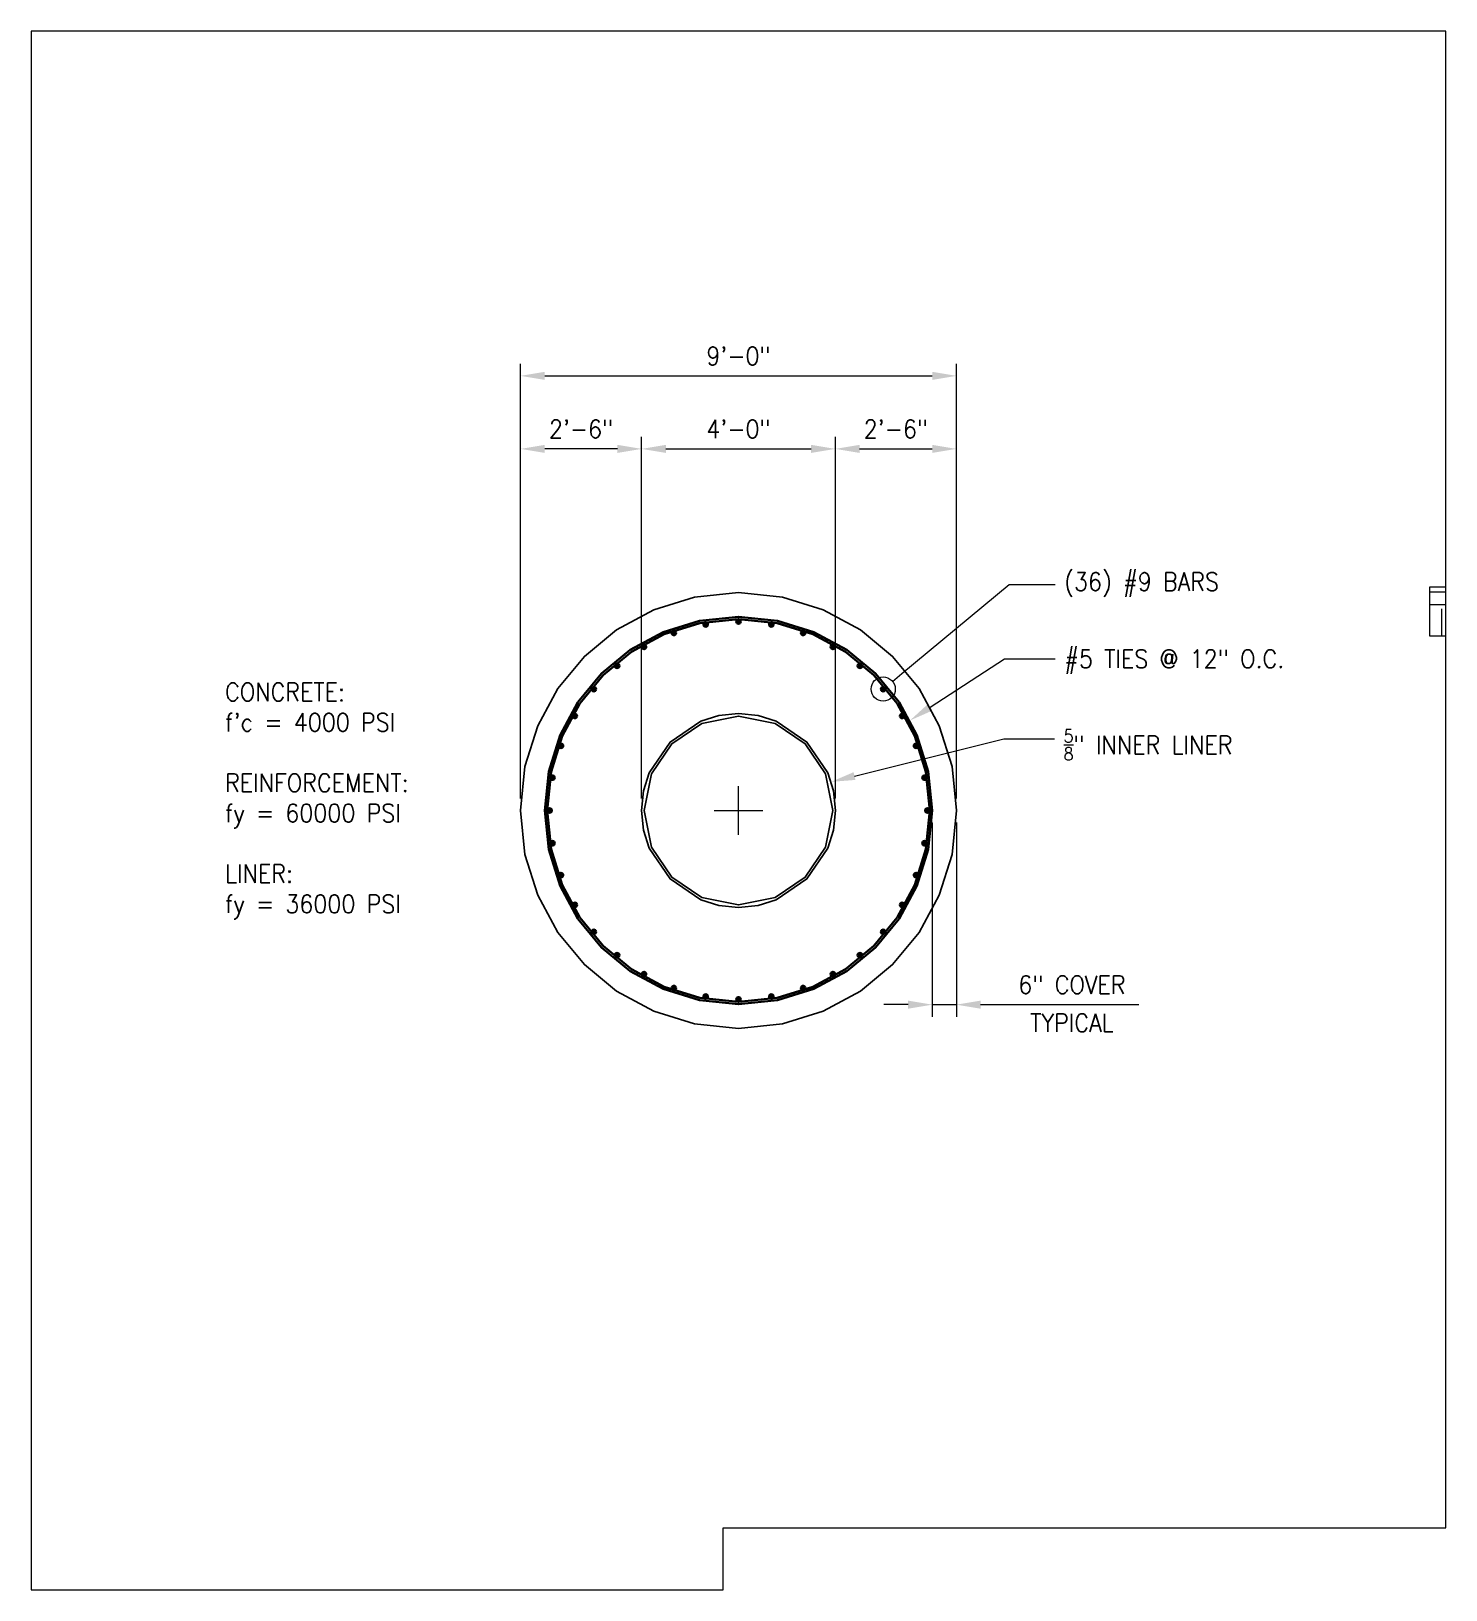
# Paper-space layout 'plan' of a CAD drawing. Header units: inches. Extents: x 0.47 to 7.78, y 2.1 to 10.15.
# The model-space entities are those that its viewports show. They can reach past a viewport. Long polylines and large blocks are cut down to what shows.
import ezdxf
from ezdxf import colors
from ezdxf.entities.mleader import LeaderData, LeaderLine
from ezdxf.math import Vec2, Vec3

# ---------------------------------------------------------------- set-up
doc = ezdxf.new("R2010")
doc.units = ezdxf.units.IN
doc.header["$LTSCALE"] = 0.25
doc.header["$MEASUREMENT"] = 0
doc.layers.get('0').update_dxf_attribs({"lineweight": 18})
doc.layers.get('Defpoints').update_dxf_attribs({"lineweight": 18})
for name, color, linetype, lineweight in [('S-CONC', 11, 'Continuous', 25), ('S-DIMS', 5, 'Continuous', 20), ('S-GRAD', 23, 'Continuous', 20), ('S-PATT', 8, 'Continuous', 5), ('S-RBAR', 6, 'Continuous', 30), ('S-TEXT', 7, 'Continuous', 20)]:
    doc.layers.add(name, color=color, linetype=linetype, lineweight=lineweight)
doc.layers.add('S-PATT-BOUN', color=125, linetype='Continuous', lineweight=5, plot=False)
doc.styles.add('3-32RS', font='ROMANS.shx', dxfattribs={"width": 0.9, "height": 0.09375})
doc.dimstyles.new('TECO-3_32', dxfattribs={"dimscale": 0, "dimtxt": 0.09375, "dimasz": 0.125, "dimexe": 0.0625, "dimexo": 0.0625, "dimgap": 0.046875, "dimtad": 1, "dimdec": 4, "dimzin": 3, "dimdsep": 46, "dimlunit": 4, "dimtxsty": '3-32RS', "dimcen": 0.125, "dimclrd": 256, "dimclre": 256, "dimclrt": 256, "dimadec": 0, "dimazin": 0, "dimtfac": 1, "dimtdec": 4, "dimtmove": 0, "dimatfit": 3, "dimfxl": 1, "dimtfill": 1, "dimtolj": 1, "dimtzin": 0, "dimlwd": 20, "dimlwe": 20, "dimarcsym": 0})

# ---------------------------------------------------------------- blocks, each defined once
blk = doc.blocks.new('*D29')
at = {"layer": 'Defpoints', "color": 0, "transparency": 16777216}
for p in [(5.2494, 8.3715), (2.9994, 6.1276), (5.2494, 6.1276)]:
    blk.add_point(p, dxfattribs=at)
at = {"layer": 'S-DIMS', "lineweight": 20, "transparency": 16777216}
for p, q in [((2.9994, 6.1901), (2.9994, 8.434)), ((3.1244, 8.3715), (5.1244, 8.3715)), ((5.2494, 6.1901), (5.2494, 8.434))]:
    blk.add_line(p, q, dxfattribs=at)
at = {"layer": 'S-DIMS', "transparency": 16777216}
for points in [[(3.1244, 8.3923), (3.1244, 8.3506), (2.9994, 8.3715)], [(5.1244, 8.3923), (5.1244, 8.3506), (5.2494, 8.3715)]]:
    blk.add_solid(points, dxfattribs=at)
at = {"layer": 'S-DIMS', "transparency": 16777216, "insert": (4.1244, 8.4741), "char_height": 0.09375, "attachment_point": 5, "style": '3-32RS', "bg_fill": 3, "box_fill_scale": 1.25, "bg_fill_color": 256, "bg_fill_true_color": 13158600, "bg_fill_transparency": 0}
blk.add_mtext('\\A1;9\'-0"', dxfattribs=at)
blk = doc.blocks.new('*D30')
at = {"layer": 'Defpoints', "color": 0, "transparency": 16777216}
for p in [(4.6244, 7.9945), (3.6244, 6.1276), (4.6244, 6.1276)]:
    blk.add_point(p, dxfattribs=at)
at = {"layer": 'S-DIMS', "lineweight": 20, "transparency": 16777216}
for p, q in [((3.6244, 6.1901), (3.6244, 8.057)), ((4.6244, 6.1901), (4.6244, 8.057)), ((3.7494, 7.9945), (4.4994, 7.9945))]:
    blk.add_line(p, q, dxfattribs=at)
at = {"layer": 'S-DIMS', "transparency": 16777216}
for points in [[(3.7494, 8.0153), (3.7494, 7.9736), (3.6244, 7.9945)], [(4.4994, 8.0153), (4.4994, 7.9736), (4.6244, 7.9945)]]:
    blk.add_solid(points, dxfattribs=at)
at = {"layer": 'S-DIMS', "transparency": 16777216, "insert": (4.1244, 8.0971), "char_height": 0.09375, "attachment_point": 5, "style": '3-32RS', "bg_fill": 3, "box_fill_scale": 1.25, "bg_fill_color": 256, "bg_fill_true_color": 13158600, "bg_fill_transparency": 0}
blk.add_mtext('\\A1;4\'-0"', dxfattribs=at)
blk = doc.blocks.new('*D31')
at = {"layer": 'Defpoints', "color": 0, "transparency": 16777216}
for p in [(5.2494, 7.9945), (4.6244, 6.1276), (5.2494, 6.1276)]:
    blk.add_point(p, dxfattribs=at)
at = {"layer": 'S-DIMS', "lineweight": 20, "transparency": 16777216}
for p, q in [((4.6244, 6.1901), (4.6244, 8.057)), ((5.2494, 6.1901), (5.2494, 8.057)), ((4.7494, 7.9945), (5.1244, 7.9945))]:
    blk.add_line(p, q, dxfattribs=at)
at = {"layer": 'S-DIMS', "transparency": 16777216}
for points in [[(4.7494, 8.0153), (4.7494, 7.9736), (4.6244, 7.9945)], [(5.1244, 8.0153), (5.1244, 7.9736), (5.2494, 7.9945)]]:
    blk.add_solid(points, dxfattribs=at)
at = {"layer": 'S-DIMS', "transparency": 16777216, "insert": (4.9369, 8.0971), "char_height": 0.09375, "attachment_point": 5, "style": '3-32RS', "bg_fill": 3, "box_fill_scale": 1.25, "bg_fill_color": 256, "bg_fill_true_color": 13158600, "bg_fill_transparency": 0}
blk.add_mtext('\\A1;2\'-6"', dxfattribs=at)
blk = doc.blocks.new('*D32')
at = {"layer": 'Defpoints', "color": 0, "transparency": 16777216}
for p in [(2.9994, 7.9945), (2.9994, 6.1276), (3.6244, 6.1276)]:
    blk.add_point(p, dxfattribs=at)
at = {"layer": 'S-DIMS', "lineweight": 20, "transparency": 16777216}
for p, q in [((2.9994, 6.1901), (2.9994, 8.057)), ((3.6244, 6.1901), (3.6244, 8.057)), ((3.4994, 7.9945), (3.1244, 7.9945))]:
    blk.add_line(p, q, dxfattribs=at)
at = {"layer": 'S-DIMS', "transparency": 16777216}
for points in [[(3.1244, 8.0153), (3.1244, 7.9736), (2.9994, 7.9945)], [(3.4994, 8.0153), (3.4994, 7.9736), (3.6244, 7.9945)]]:
    blk.add_solid(points, dxfattribs=at)
at = {"layer": 'S-DIMS', "transparency": 16777216, "insert": (3.3119, 8.0971), "char_height": 0.09375, "attachment_point": 5, "style": '3-32RS', "bg_fill": 3, "box_fill_scale": 1.25, "bg_fill_color": 256, "bg_fill_true_color": 13158600, "bg_fill_transparency": 0}
blk.add_mtext('\\A1;2\'-6"', dxfattribs=at)
blk = doc.blocks.new('*D33')
at = {"layer": 'Defpoints', "color": 0, "transparency": 16777216}
for p in [(5.1244, 6.1276), (5.2494, 6.1276), (5.2494, 5.1253)]:
    blk.add_point(p, dxfattribs=at)
at = {"layer": 'S-DIMS', "lineweight": 20, "transparency": 16777216}
for p, q in [((5.1244, 6.0651), (5.1244, 5.0628)), ((5.2494, 6.0651), (5.2494, 5.0628)), ((4.9994, 5.1253), (4.8744, 5.1253)), ((5.1244, 5.1253), (5.2494, 5.1253)), ((5.3744, 5.1253), (6.1918, 5.1253))]:
    blk.add_line(p, q, dxfattribs=at)
at = {"layer": 'S-DIMS', "transparency": 16777216}
for points in [[(4.9994, 5.1461), (4.9994, 5.1044), (5.1244, 5.1253)], [(5.3744, 5.1461), (5.3744, 5.1044), (5.2494, 5.1253)]]:
    blk.add_solid(points, dxfattribs=at)
at = {"layer": 'S-DIMS', "transparency": 16777216, "char_height": 0.09375, "attachment_point": 5, "style": '3-32RS', "bg_fill": 3, "box_fill_scale": 1.25, "bg_fill_color": 256, "bg_fill_true_color": 13158600, "bg_fill_transparency": 0}
for s, insert in [('\\A1;6" COVER', (5.8456, 5.228)), ('\\A1;TYPICAL', (5.8456, 5.0315))]:
    blk.add_mtext(s, dxfattribs=dict(at, insert=insert))
blk = doc.blocks.new('_DotBlank')
at = {"color": 0, "linetype": 'ByBlock', "lineweight": -2}
blk.add_line((-0.5, 0), (-1, 0), dxfattribs=at)
blk.add_circle((0, 0), 0.5, dxfattribs=at)
blk = doc.blocks.new('*U27')
at = {"layer": 'S-PATT'}
h = blk.add_hatch(color=256, dxfattribs=at)
h.dxf.hatch_style = 1
edge = h.paths.add_edge_path()
edge.add_arc((0, 0), 0.564, 0, 360)
at = {"layer": 'S-RBAR'}
blk.add_circle((0, 0), 0.564, dxfattribs=at)
blk = doc.blocks.new('*U28')
at = {"layer": 'S-RBAR', "color": 0, "linetype": 'ByBlock', "lineweight": -2, "transparency": 16777216}
for p, rotation in [((10.98, 69.13), 10.00000000000001), ((27.24, 69.13), 350.0000000000001), ((3.1, 67.02), 19.99999999999999), ((35.12, 67.02), 340), ((-4.3, 63.57), 29.99999999999999), ((42.51, 63.57), 330.0000000000001), ((-10.98, 58.89), 40.00000000000001), ((49.2, 58.89), 320), ((-16.75, 53.12), 49.99999999999999), ((54.97, 53.12), 310), ((-21.43, 46.44), 59.99999999999999), ((59.65, 46.44), 300.0000000000001), ((-24.88, 39.05), 70), ((63.1, 39.05), 290.0000000000001), ((-26.99, 31.16), 80.00000000000001), ((65.21, 31.16), 280), ((-27.7, 23.03), 90), ((65.92, 23.03), 270), ((-26.99, 14.91), 99.99999999999999), ((65.21, 14.91), 260), ((-24.88, 7.02), 110), ((63.1, 7.02), 250), ((-21.43, -0.37), 120), ((59.65, -0.37), 240), ((-16.75, -7.06), 130), ((54.97, -7.06), 230), ((-10.98, -12.83), 140), ((49.2, -12.83), 220), ((-4.3, -17.51), 150), ((42.51, -17.51), 210), ((3.1, -20.95), 160), ((10.98, -23.07), 170.0000000000001), ((27.24, -23.07), 189.9999999999999), ((35.12, -20.95), 200), ((19.11, -23.78), 180)]:
    blk.add_blockref('*U27', p, dxfattribs=dict(at, rotation=rotation))
blk.add_blockref('*U27', (19.11, 69.85), dxfattribs=at)

msp = doc.modelspace()

# ---------------------------------------------------------------- hatches: boundary and pattern name
at = {"layer": 'S-PATT'}
h = msp.add_hatch(dxfattribs=at)
h.set_pattern_fill('EARTH', color=256, scale=34)
h.paths.add_polyline_path([(375.25, 55.31), (327.25, 55.31), (327.25, -244.69), (297.25, -244.69), (297.25, -250.69), (249.25, -250.69), (249.25, -244.69), (249.25, -250.69), (249.25, -244.69), (219.25, -244.69), (219.25, 55.31), (171.25, 55.31), (171.25, 43.31), (207.25, 43.31), (207.25, -262.69), (339.25, -262.69), (339.25, 43.31), (375.25, 43.31)])

# ---------------------------------------------------------------- linework, layer by layer
at = {"layer": 'S-CONC'}
for radius in [54, 24, 23.38]:
    msp.add_circle((0, 0), radius, dxfattribs=at)
at = {"layer": 'S-GRAD'}
msp.add_line((219.25, 55.31), (171.25, 55.31), dxfattribs=at)
at = {"layer": 'S-PATT-BOUN'}
msp.add_lwpolyline([(375.25, 55.31), (327.25, 55.31), (327.25, -244.69), (297.25, -244.69), (297.25, -250.69), (297.25, -250.69), (249.25, -250.69), (249.25, -244.69), (249.25, -250.69), (249.25, -244.69), (219.25, -244.69), (219.25, 55.31), (171.25, 55.31), (171.25, 43.31), (207.25, 43.31), (207.25, -262.69), (339.25, -262.69), (339.25, 43.31), (375.25, 43.31)], close=True, dxfattribs=at)
at = {"layer": 'S-RBAR'}
for radius in [48, 47.38]:
    msp.add_circle((0, 0), radius, dxfattribs=at)

# ---------------------------------------------------------------- block references
msp.add_blockref('*U28', (-19.11, -23.03), dxfattribs=at)

psp = doc.layouts.new('plan')

# ---------------------------------------------------------------- linework, layer by layer
at = {"layer": 'Defpoints'}
psp.add_lwpolyline([(0.4729899, 10.1508763), (0.4729899, 2.1044149), (4.0446999, 2.1044149), (4.0446999, 2.4246791), (7.7757165, 2.4246791), (7.7757165, 10.1508763)], close=True, dxfattribs=at)

# ---------------------------------------------------------------- texts
at = {"layer": 'S-TEXT', "insert": (1.4743261, 6.7862175), "char_height": 0.09375, "attachment_point": 1, "style": '3-32RS'}
psp.add_mtext_dynamic_manual_height_columns("CONCRETE:\\Pf'c = 4000 PSI\\P\\PREINFORCEMENT:\\Pfy = 60000 PSI\\P\\PLINER:\\Pfy = 36000 PSI", width=1.196067462, gutter_width=0.46875, heights=[0], dxfattribs=at)

# ---------------------------------------------------------------- viewports
at = {"layer": 'Defpoints', "view_target_point": (-5602.5607238, -23615.6408569)}
vp = psp.add_viewport(center=(4.1243532, 6.1276456), size=(7.3027266, 8.04646135), view_center_point=(5602.5607241, 23615.6408571), view_height=386.23014465, dxfattribs=at)
vp.dxf.flags = 0x10000  # cut along an outline
vp.dxf.clipping_boundary_handle = psp.add_lwpolyline([(0.4729899, 10.1508763), (0.4729899, 2.1044149), (4.0446999, 2.1044149), (4.0446999, 2.4246791), (7.7757165, 2.4246791), (7.7757165, 10.1508763)], format="xyb", close=True, dxfattribs={"invisible": 1}).dxf.handle

# ---------------------------------------------------------------- next in the draw order: dimensions: what is measured, and where the dimension line sits
at = {"layer": 'S-DIMS'}
dim = psp.add_linear_dim(base=(5.2493532, 8.3714549), p1=(2.9993532, 6.1276456), p2=(5.2493532, 6.1276456), dimstyle='TECO-3_32', override={"dimscale": 1, "dimlfac": -48}, dxfattribs=at)
dim.commit()
dim.dimension.update_dxf_attribs({"geometry": '*D29', "text_midpoint": (4.1243532, 8.4741334)})

# ---------------------------------------------------------------- next in the draw order: dimensions: what is measured, and where the dimension line sits
dim = psp.add_linear_dim(base=(4.6243532, 7.9944514), p1=(3.6243532, 6.1276456), p2=(4.6243532, 6.1276456), dimstyle='TECO-3_32', override={"dimscale": 1, "dimlfac": -48}, dxfattribs=at)
dim.commit()
dim.dimension.update_dxf_attribs({"geometry": '*D30', "text_midpoint": (4.1243532, 8.09713)})

# ---------------------------------------------------------------- next in the draw order: linework, layer by layer
for p, q in [((4.1243532, 6.0026456, -54.809572), (4.1243532, 6.2526456, -54.809572)), ((3.9993532, 6.1276456, -54.809572), (4.2493532, 6.1276456, -54.809572))]:
    psp.add_line(p, q, dxfattribs=at)

# ---------------------------------------------------------------- next in the draw order: dimensions: what is measured, and where the dimension line sits
dim = psp.add_linear_dim(base=(2.9993532, 7.9944514), p1=(3.6243532, 6.1276456), p2=(2.9993532, 6.1276456), angle=180, dimstyle='TECO-3_32', override={"dimscale": 1, "dimlfac": -48}, dxfattribs=at)
dim.commit()
dim.dimension.update_dxf_attribs({"geometry": '*D32', "text_midpoint": (3.3118532, 8.09713)})
dim = psp.add_linear_dim(base=(5.2493532, 7.9944514), p1=(4.6243532, 6.1276456), p2=(5.2493532, 6.1276456), dimstyle='TECO-3_32', override={"dimscale": 1, "dimlfac": -48}, dxfattribs=at)
dim.commit()
dim.dimension.update_dxf_attribs({"geometry": '*D31', "text_midpoint": (4.9368532, 8.09713)})

# ---------------------------------------------------------------- next in the draw order: dimensions: what is measured, and where the dimension line sits
dim = psp.add_linear_dim(base=(5.2493532, 5.1252787), p1=(5.1243532, 6.1276456), p2=(5.2493532, 6.1276456), text='<> COVER\\XTYPICAL', dimstyle='TECO-3_32', override={"dimscale": 1, "dimlfac": -48}, dxfattribs=at)
dim.commit()
dim.dimension.update_dxf_attribs({"geometry": '*D33', "text_midpoint": (5.8455586, 5.1252787)})

# ---------------------------------------------------------------- next in the draw order: leaders
at = {"layer": 'S-TEXT'}
ml = psp.add_multileader_mtext('Standard', dxfattribs=at)
ml.set_content('(36) #9 BARS', color=256, style='3-32RS')
ml.set_leader_properties(color=256, lineweight=5)
ml.set_arrow_properties(name='DOTBLANK')
ml.build(insert=Vec2(0, 0))
ml.multileader.update_dxf_attribs({"has_dogleg": 0, "dogleg_length": 0.36, "arrow_head_size": 0.125})
ctx = ml.context
ctx.base_point, ctx.char_height, ctx.arrow_head_size, ctx.landing_gap_size, ctx.plane_origin = Vec3(5.7591491, 7.2935055), 0.09375, 0.125, 0.046875, Vec3(4.1243532, 6.1276456)
notes = []
notes.append((ctx, [(0, (1, 1, 0), (5.3991491, 7.2935055), (1, 0), 0.36, [(0, [(4.8714301, 6.7545175), (5.5216208, 7.2935055)], 0, [])])]))
ctx.mtext.insert, ctx.mtext.flow_direction = Vec3(5.8060241, 7.3560055), 5
ml = psp.add_multileader_mtext('Standard', dxfattribs=at)
ml.set_content('#5 TIES @ 12" O.C.', color=256, style='3-32RS')
ml.set_leader_properties(color=256, lineweight=5)
ml.build(insert=Vec2(0, 0))
ml.multileader.update_dxf_attribs({"has_dogleg": 0, "dogleg_length": 0.36, "arrow_head_size": 0.125})
ctx = ml.context
ctx.base_point, ctx.char_height, ctx.arrow_head_size, ctx.landing_gap_size, ctx.plane_origin = Vec3(5.7591491, 6.910628), 0.09375, 0.125, 0.046875, Vec3(4.1243532, 6.1276456)
notes.append((ctx, [(0, (1, 1, 0), (5.3991491, 6.910628), (1, 0), 0.36, [(0, [(5.009698, 6.5925806), (5.497868, 6.910628)], 0, [])])]))
ctx.mtext.insert, ctx.mtext.width, ctx.mtext.flow_direction = Vec3(5.8060241, 6.957503), 1.110444873, 5
ml = psp.add_multileader_mtext('Standard', dxfattribs=at)
ml.set_content('\\A1;{\\H0.7x;\\S5/8;}" INNER LINER', color=256, style='3-32RS')
ml.set_leader_properties(color=256, lineweight=5)
ml.build(insert=Vec2(0, 0))
ml.multileader.update_dxf_attribs({"has_dogleg": 0, "dogleg_length": 0.36, "arrow_head_size": 0.125})
ctx = ml.context
ctx.base_point, ctx.char_height, ctx.arrow_head_size, ctx.landing_gap_size, ctx.plane_origin = Vec3(5.75618, 6.4980701), 0.09375, 0.125, 0.046875, Vec3(4.1243532, 6.1276456)
notes.append((ctx, [(0, (1, 1, 0), (5.39618, 6.4980701), (1, 0), 0.36, [(0, [(4.6020603, 6.2752801), (5.4948989, 6.4980701)], 0, [])])]))
ctx.mtext.insert, ctx.mtext.width, ctx.mtext.flow_direction = Vec3(5.803055, 6.5449451), 1.101537547, 5
for ctx, leaders in notes:
    for number, flags, end, landing, length, lines in leaders:
        leader = LeaderData()
        leader.index, (leader.has_last_leader_line, leader.has_dogleg_vector, leader.attachment_direction) = number, flags
        leader.last_leader_point, leader.dogleg_vector, leader.dogleg_length = Vec3(end), Vec3(landing), length
        for number, points, colour, breaks in lines:
            line = LeaderLine()
            line.index, line.vertices, line.color, line.breaks = number, Vec3.list(points), colors.encode_raw_color(colour), breaks
            leader.lines.append(line)
        ctx.leaders.append(leader)

doc.saveas('drawing.dxf')
